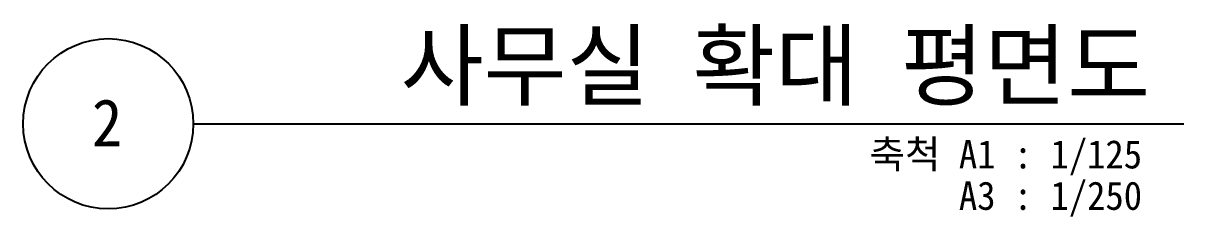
# Model space of a CAD drawing. Header units: inches. Extents: x 3675 to 732988, y -33059 to 70575.
# Drawn here: x 376507 to 391863, y 4384 to 6941 of the extents above; entities that cross this region are included whole.
import ezdxf
from ezdxf.enums import TextEntityAlignment as Align

# ---------------------------------------------------------------- set-up
doc = ezdxf.new("R2010")
doc.units = ezdxf.units.IN
doc.header["$MEASUREMENT"] = 0
doc.layers.add('A-XXXX-SYMB', color=7, linetype='CONTINUOUS', lineweight=25)
doc.layers.add('A-XXXX-TXT1', color=3, linetype='CONTINUOUS', lineweight=25)
doc.styles.add('돋움체', font='')
doc.styles.get('돋움체').set_extended_font_data('DotumChe')

msp = doc.modelspace()

# ---------------------------------------------------------------- linework, layer by layer
at = {"layer": 'A-XXXX-SYMB'}
msp.add_line((378757.3, 5612.5), (391862.5, 5612.5), dxfattribs=at)
msp.add_circle((377632.3, 5612.5), 1125, dxfattribs=at)

# ---------------------------------------------------------------- texts
at = {"layer": 'A-XXXX-TXT1', "style": '돋움체'}
msp.add_text('사무실 확대 평면도', height=875, dxfattribs=at).set_placement((391415.9, 5683.2), align=Align.BOTTOM_RIGHT)
msp.add_text('2', height=625, dxfattribs=at).set_placement((377617.8, 5625.8), align=Align.MIDDLE)
for s, p in [('축척 A1 : 1/125', (391310.5, 5397.2)), ('A3 : 1/250', (391310.5, 4849.9))]:
    msp.add_text(s, height=375, dxfattribs=at).set_placement(p, align=Align.TOP_RIGHT)

doc.saveas('drawing.dxf')
